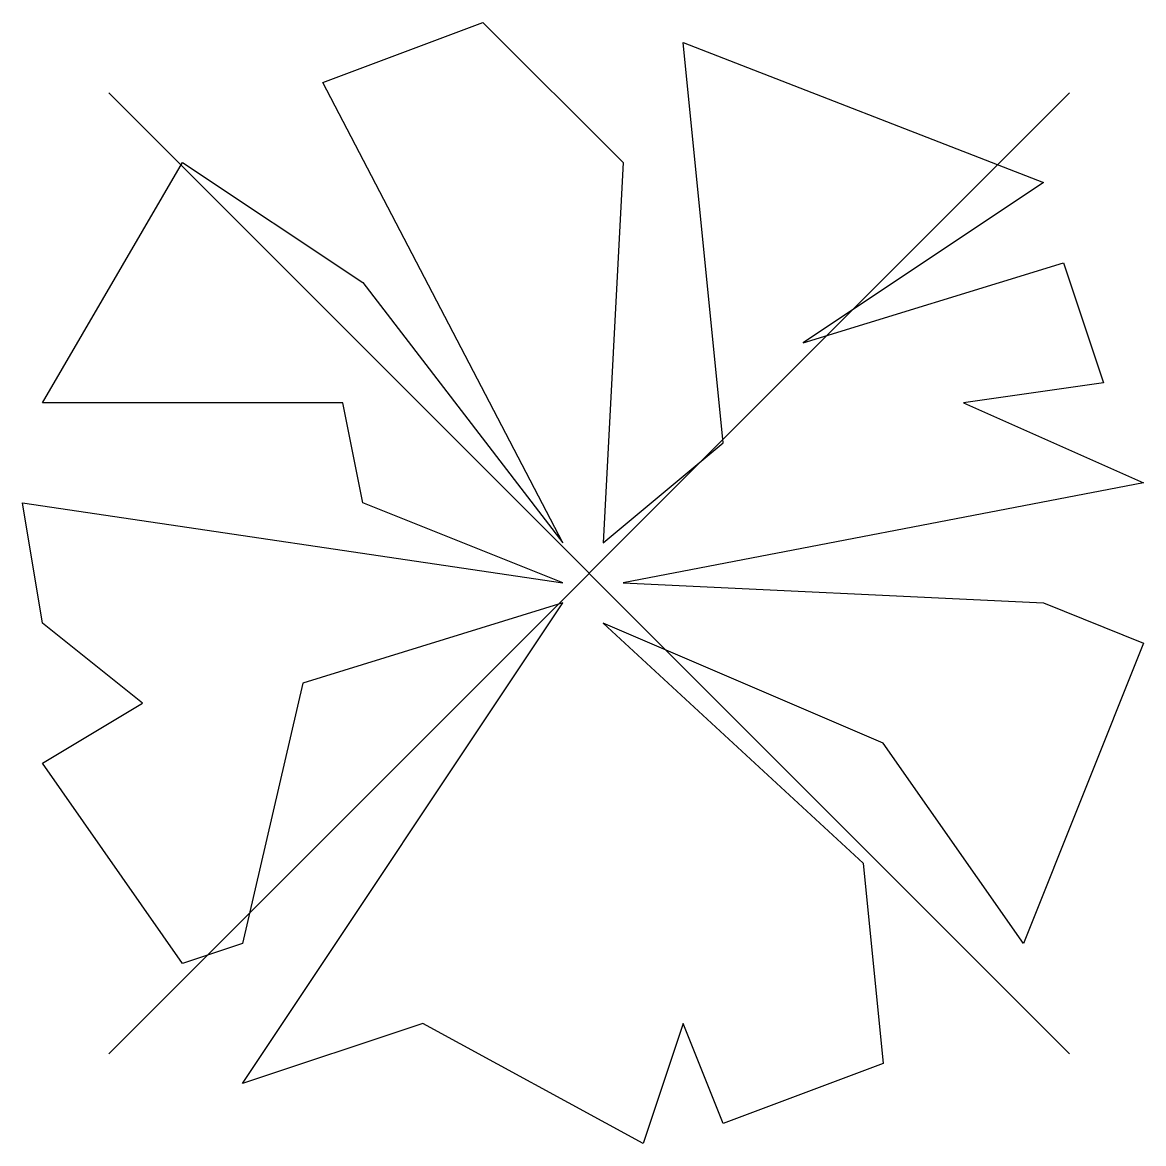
# Model space of a CAD drawing. Header units: metres. Extents: x -5.1 to 5, y -5.1 to 4.9.
import ezdxf

# ---------------------------------------------------------------- set-up
doc = ezdxf.new("R2010")
doc.units = ezdxf.units.M
doc.header["$LTSCALE"] = 0.2

msp = doc.modelspace()

# ---------------------------------------------------------------- linework, layer by layer
for p, q in [((-2.382, 4.387), (-0.951, 4.924)), ((-0.951, 4.924), (0.302, 3.671)), ((1.197, 1.166), (0.839, 4.745)), ((0.839, 4.745), (4.059, 3.492)), ((-0.235, 0.272), (-2.382, 4.387)), ((-4.887, 1.524), (-3.634, 3.671)), ((-3.634, 3.671), (-2.024, 2.598)), ((0.302, 3.671), (0.123, 0.272)), ((4.059, 3.492), (1.912, 2.061)), ((1.912, 2.061), (4.238, 2.776)), ((4.238, 2.776), (4.596, 1.703)), ((-2.024, 2.598), (-0.235, 0.272)), ((4.596, 1.703), (3.344, 1.524)), ((-2.203, 1.524), (-4.887, 1.524)), ((-2.024, 0.629), (-2.203, 1.524)), ((3.344, 1.524), (4.954, 0.808)), ((0.123, 0.272), (1.197, 1.166)), ((4.954, 0.808), (0.302, -0.086)), ((-4.887, -0.444), (-5.066, 0.629)), ((-5.066, 0.629), (-0.235, -0.086)), ((-0.235, -0.086), (-2.024, 0.629)), ((0.302, -0.086), (4.059, -0.265)), ((-3.098, -4.559), (-0.235, -0.265)), ((-0.235, -0.265), (-2.561, -0.981)), ((4.059, -0.265), (4.954, -0.623)), ((-3.992, -1.16), (-4.887, -0.444)), ((2.628, -1.518), (0.123, -0.444)), ((0.123, -0.444), (2.449, -2.591)), ((4.954, -0.623), (3.88, -3.307)), ((-2.561, -0.981), (-3.098, -3.307)), ((-4.887, -1.697), (-3.992, -1.16)), ((3.88, -3.307), (2.628, -1.518)), ((-3.634, -3.486), (-4.887, -1.697)), ((2.449, -2.591), (2.628, -4.38)), ((-3.098, -3.307), (-3.634, -3.486)), ((-1.487, -4.023), (-3.098, -4.559)), ((0.481, -5.096), (-1.487, -4.023)), ((0.839, -4.023), (0.481, -5.096)), ((1.197, -4.917), (0.839, -4.023)), ((2.628, -4.38), (1.197, -4.917))]:
    msp.add_line(p, q)
at = {"lineweight": -3}
for p, q in [((-4.293, 4.293), (4.293, -4.293)), ((4.293, 4.293), (-4.293, -4.293))]:
    msp.add_line(p, q, dxfattribs=at)

doc.saveas('drawing.dxf')
